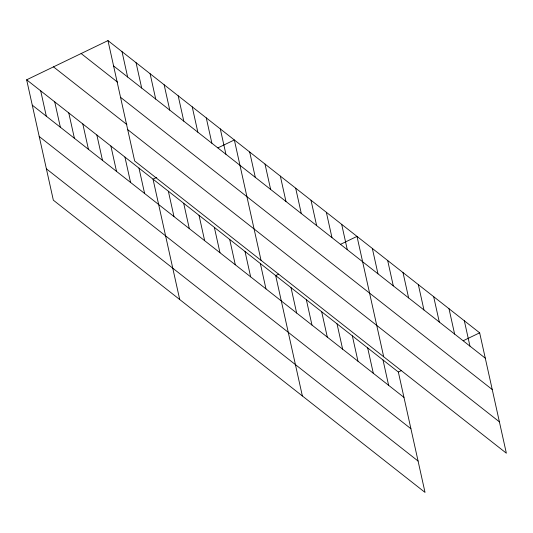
<?xml version="1.0" encoding="UTF-8"?>
<svg xmlns="http://www.w3.org/2000/svg" width="533" height="533" viewBox="0 0 533 533"><rect width="100%" height="100%" fill="white"/><g stroke="black" fill="none" stroke-linecap="round" stroke-linejoin="round"><path stroke-width="0.8" d="M26.65 79.803L398.344 372.027L425.028 492.399L53.34 200.175L26.65 79.803L107.972 40.601L479.66 332.825L506.35 453.197L134.656 160.973L107.972 40.601M156.755 177.362L153.024 179.155L179.714 299.533M217.944 147.861L234.347 139.959L261.03 260.331M278.666 274.155L275.681 275.588L302.371 395.966M340.607 244.294L357.003 236.392L383.693 356.764M398.344 372.027L401.322 370.588M463.264 340.727L479.66 332.825M113.596 65.959L485.283 358.183M81.136 53.533L117.513 82.135M120.545 97.312L492.239 389.536M53.487 66.865L126.887 124.569M127.707 129.619L499.401 421.843M32.273 105.161L403.967 397.385M39.222 136.515L410.916 428.739M46.384 168.821L418.079 461.045M464.33 320.773L469.953 346.13M448.999 308.714L454.622 334.078M433.669 296.661L439.292 322.019M418.332 284.609L423.955 309.966M403.001 272.55L408.624 297.914M387.671 260.497L393.294 285.861M372.34 248.445L377.957 273.802M383.007 359.968L388.63 385.332M341.673 224.333L347.296 249.697M367.677 347.916L373.3 373.273M326.343 212.281L331.966 237.645M352.346 335.863L357.969 361.221M311.005 200.228L316.629 225.586M337.016 323.804L342.632 349.168M295.675 188.176L301.298 213.533M321.679 311.752L327.302 337.116M280.345 176.117L285.968 201.481M306.348 299.699L311.972 325.057M265.014 164.064L270.631 189.422M291.018 287.647L296.641 313.004M249.677 152.012L255.3 177.369M260.351 263.535L265.974 288.899M220.302 128.919L225.925 154.277M245.02 251.483L250.643 276.84M206.264 117.88L211.887 143.237M229.69 239.43L235.306 264.788M192.22 106.84L197.843 132.197M214.353 227.371L219.976 252.735M178.182 95.8L183.805 121.158M199.022 215.319L204.645 240.676M164.137 84.76L169.761 110.118M183.692 203.266L189.315 228.624M150.099 73.721L155.716 99.078M168.355 191.214L173.978 216.571M136.055 62.681L141.678 88.038M122.01 51.641L127.634 76.999M138.986 168.115L144.603 193.479M124.942 157.075L130.565 182.439M110.897 146.035L116.52 171.399M96.859 134.996L102.483 160.36M82.815 123.956L88.438 149.32M68.777 112.916L74.4 138.28M54.732 101.876L60.356 127.24M40.695 90.837L46.311 116.201"/></g></svg>
